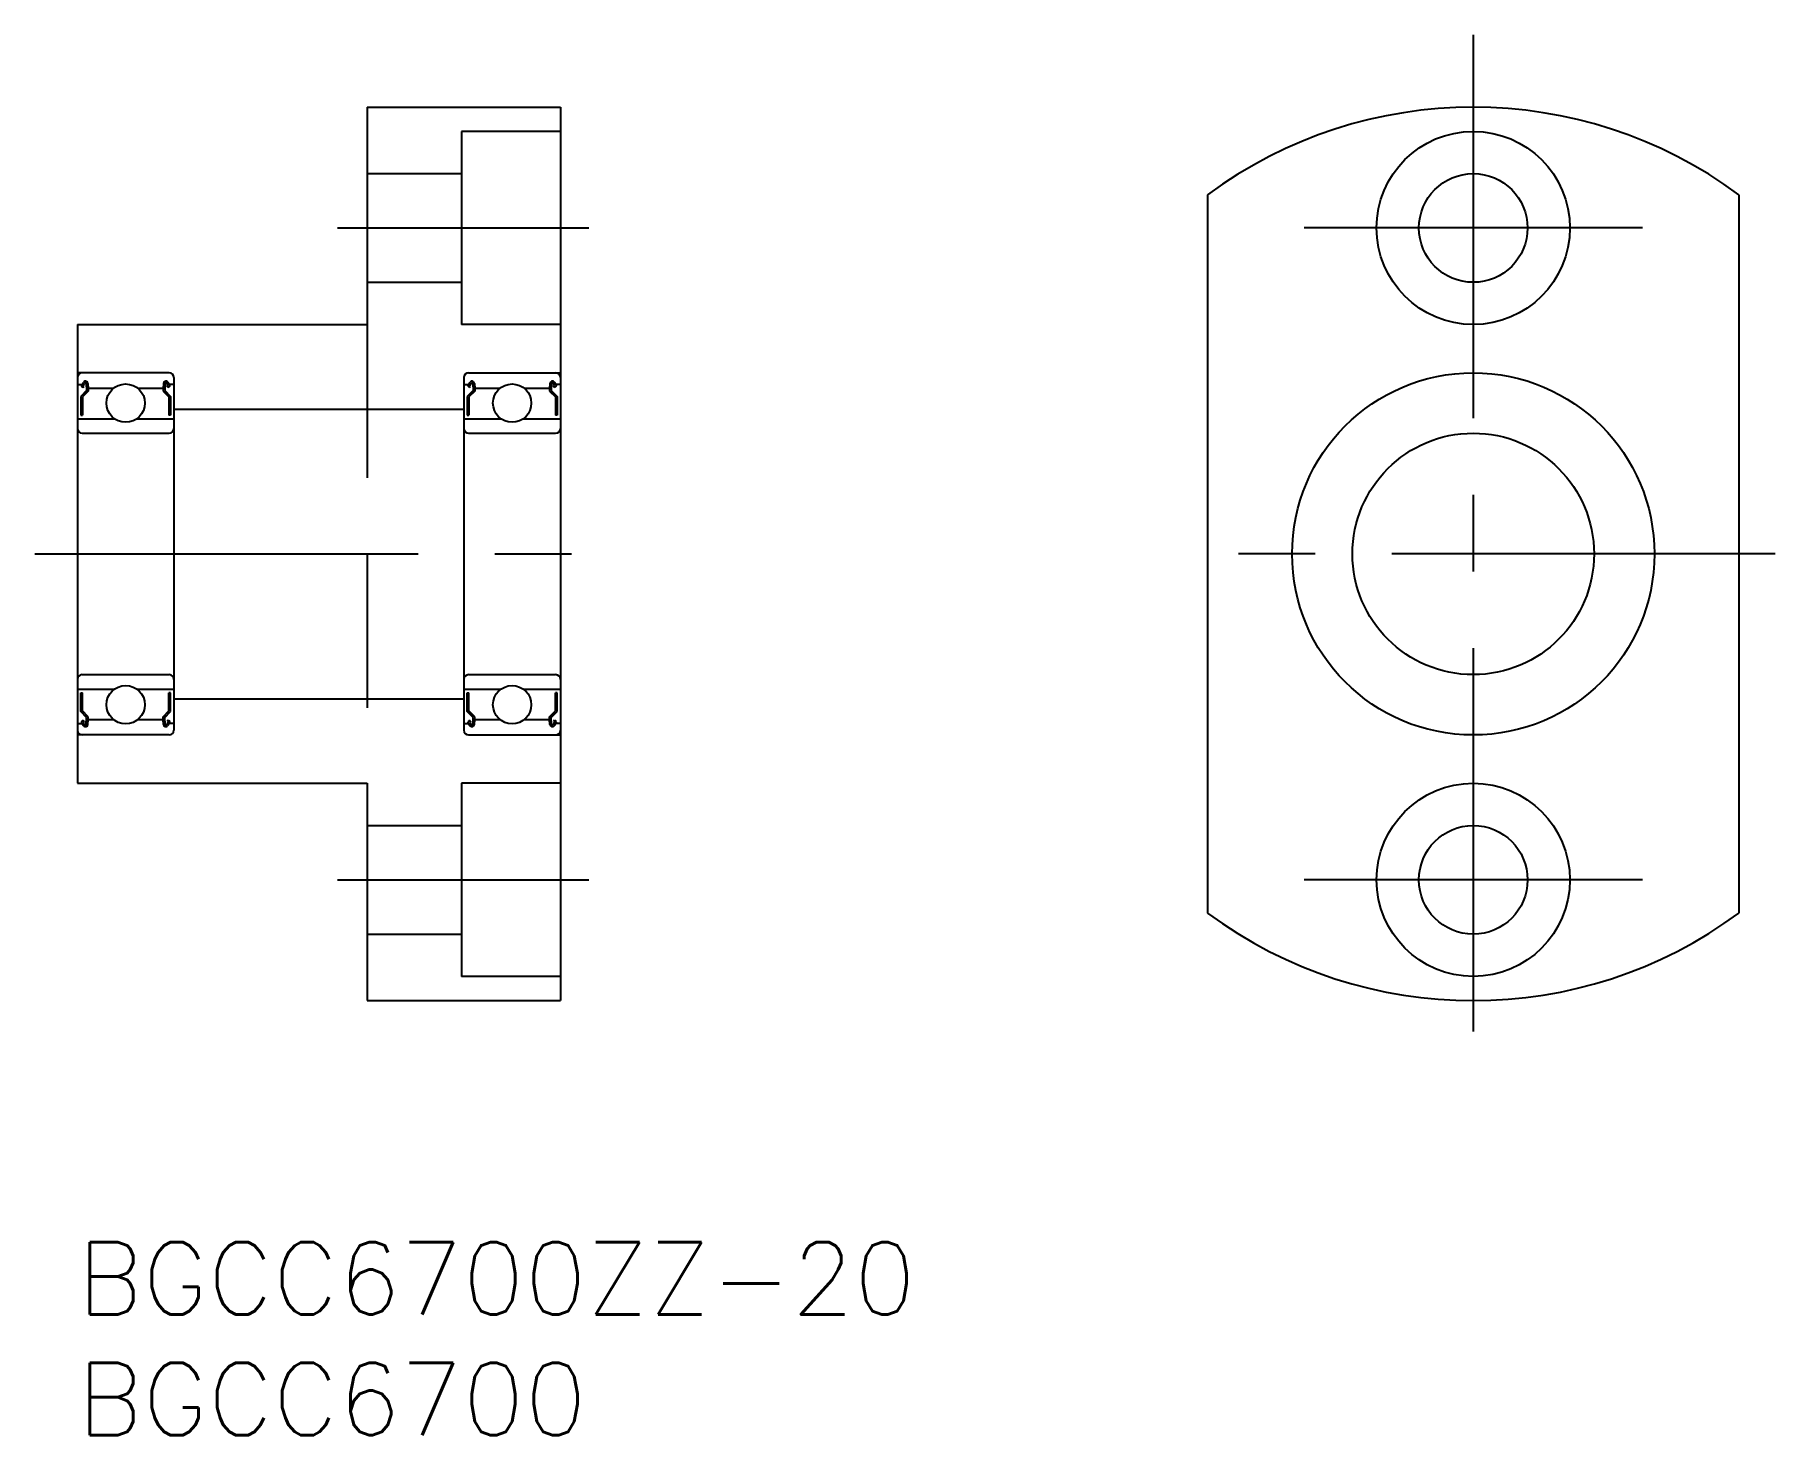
# Model space of a CAD drawing. Extents: x -1.8 to 70.3, y -8 to 50.
import ezdxf

# ---------------------------------------------------------------- set-up
doc = ezdxf.new("R2010")
doc.units = 0
doc.header["$LTSCALE"] = 0.5
doc.linetypes.add('CENTER', pattern=[50.8, 31.75, -6.35, 6.35, -6.35])
doc.linetypes.add('DASHED', pattern=[19.05, 12.7, -6.35])
for name, color, linetype in [('MSM_CENTER', 1, 'CENTER'), ('MSM_CONTINUOUS', 7, 'CONTINUOUS'), ('MSM_DASHED', 4, 'DASHED'), ('MSM_PART_NUMBER', 7, 'CONTINUOUS')]:
    doc.layers.add(name, color=color, linetype=linetype)
doc.styles.get("Standard").update_dxf_attribs({"font": 'txt.shx', "height": 3, "bigfont": 'bigfont.shx'})

msp = doc.modelspace()

# ---------------------------------------------------------------- linework, layer by layer
at = {"layer": 'MSM_CENTER'}
for p, q in [((57.791, 50), (57.791, 7)), ((10.771, 42), (21.176, 42)), ((64.791, 42), (50.791, 42)), ((-1.762, 28.5), (21.238, 28.5)), ((70.291, 28.5), (45.291, 28.5)), ((10.771, 15), (21.176, 15)), ((64.791, 15), (50.791, 15))]:
    msp.add_line(p, q, dxfattribs=at)
at = {"layer": 'MSM_CONTINUOUS'}
for p, q in [((12, 47), (20, 47)), ((12, 47), (12, 38)), ((20, 47), (20, 10)), ((20, 46), (15.9, 46)), ((15.9, 46), (15.9, 38)), ((12, 44.25), (15.9, 44.25)), ((46.791, 43.374), (46.791, 13.626)), ((68.791, 43.374), (68.791, 13.626)), ((12, 39.75), (15.9, 39.75)), ((0, 38), (12, 38)), ((0, 38), (0, 19)), ((20, 38), (15.9, 38)), ((3.8, 36), (0, 36)), ((0, 35.52), (0.182, 35.52)), ((0.033, 35.52), (0.182, 35.52)), ((0.182, 35.52), (0.264, 35.617)), ((0.24, 35.386), (0.19, 35.428)), ((0.232, 35.478), (0.314, 35.575)), ((0.282, 35.436), (0.232, 35.478)), ((0.24, 35.386), (0.282, 35.436)), ((0.371, 35.556), (0.385, 35.27)), ((0.436, 35.563), (0.453, 35.36)), ((0.45, 35.396), (0.45, 35.243)), ((0.453, 35.36), (1.498, 35.36)), ((2.502, 35.36), (3.547, 35.36)), ((3.564, 35.563), (3.547, 35.36)), ((3.55, 35.396), (3.55, 35.243)), ((3.629, 35.556), (3.615, 35.27)), ((3.768, 35.478), (3.686, 35.575)), ((3.718, 35.436), (3.768, 35.478)), ((3.76, 35.386), (3.718, 35.436)), ((3.818, 35.52), (3.736, 35.617)), ((3.76, 35.386), (3.81, 35.428)), ((3.967, 35.52), (3.818, 35.52)), ((4, 35.52), (3.818, 35.52)), ((4, 35.8), (4, 21.2)), ((16, 35.8), (16, 21.2)), ((16, 35.52), (16.182, 35.52)), ((16.033, 35.52), (16.182, 35.52)), ((16.182, 35.52), (16.264, 35.617)), ((16.24, 35.386), (16.19, 35.428)), ((16.2, 36), (20, 36)), ((16.232, 35.478), (16.314, 35.575)), ((16.282, 35.436), (16.232, 35.478)), ((16.24, 35.386), (16.282, 35.436)), ((16.371, 35.556), (16.385, 35.27)), ((16.436, 35.563), (16.453, 35.36)), ((16.45, 35.396), (16.45, 35.243)), ((16.453, 35.36), (17.498, 35.36)), ((18.502, 35.36), (19.547, 35.36)), ((19.564, 35.563), (19.547, 35.36)), ((19.55, 35.396), (19.55, 35.243)), ((19.629, 35.556), (19.615, 35.27)), ((19.768, 35.478), (19.686, 35.575)), ((19.718, 35.436), (19.768, 35.478)), ((19.76, 35.386), (19.718, 35.436)), ((19.818, 35.52), (19.736, 35.617)), ((19.76, 35.386), (19.81, 35.428)), ((19.967, 35.52), (19.818, 35.52)), ((20, 35.52), (19.818, 35.52)), ((0.385, 35.27), (0.141, 35.026)), ((0.141, 35.026), (0.141, 34.25)), ((0.45, 35.243), (0.206, 34.999)), ((0.206, 34.999), (0.206, 34.25)), ((3.55, 35.243), (3.794, 34.999)), ((3.615, 35.27), (3.859, 35.026)), ((3.794, 34.999), (3.794, 34.25)), ((3.859, 35.026), (3.859, 34.25)), ((16.385, 35.27), (16.141, 35.026)), ((16.141, 35.026), (16.141, 34.25)), ((16.45, 35.243), (16.206, 34.999)), ((16.206, 34.999), (16.206, 34.25)), ((19.55, 35.243), (19.794, 34.999)), ((19.615, 35.27), (19.859, 35.026)), ((19.794, 34.999), (19.794, 34.25)), ((19.859, 35.026), (19.859, 34.25)), ((0, 34.1), (1.537, 34.1)), ((0.141, 34.25), (0.206, 34.25)), ((2.463, 34.1), (4, 34.1)), ((3.859, 34.25), (3.794, 34.25)), ((4, 34.5), (16, 34.5)), ((16, 34.1), (17.537, 34.1)), ((16.141, 34.25), (16.206, 34.25)), ((18.463, 34.1), (20, 34.1)), ((19.859, 34.25), (19.794, 34.25)), ((0.2, 33.5), (3.8, 33.5)), ((16.2, 33.5), (19.8, 33.5)), ((0.2, 23.5), (3.8, 23.5)), ((16.2, 23.5), (19.8, 23.5)), ((0, 22.9), (1.537, 22.9)), ((0.141, 22.75), (0.206, 22.75)), ((0.141, 21.974), (0.141, 22.75)), ((0.206, 22.001), (0.206, 22.75)), ((2.463, 22.9), (4, 22.9)), ((3.794, 22.001), (3.794, 22.75)), ((3.859, 22.75), (3.794, 22.75)), ((3.859, 21.974), (3.859, 22.75)), ((4, 22.5), (16, 22.5)), ((16, 22.9), (17.537, 22.9)), ((16.141, 22.75), (16.206, 22.75)), ((16.141, 21.974), (16.141, 22.75)), ((16.206, 22.001), (16.206, 22.75)), ((18.463, 22.9), (20, 22.9)), ((19.794, 22.001), (19.794, 22.75)), ((19.859, 22.75), (19.794, 22.75)), ((19.859, 21.974), (19.859, 22.75)), ((0.385, 21.73), (0.141, 21.974)), ((0.45, 21.757), (0.206, 22.001)), ((0.371, 21.444), (0.385, 21.73)), ((0.436, 21.437), (0.453, 21.64)), ((0.45, 21.604), (0.45, 21.757)), ((0.453, 21.64), (1.498, 21.64)), ((2.502, 21.64), (3.547, 21.64)), ((3.564, 21.437), (3.547, 21.64)), ((3.55, 21.757), (3.794, 22.001)), ((3.55, 21.604), (3.55, 21.757)), ((3.615, 21.73), (3.859, 21.974)), ((3.629, 21.444), (3.615, 21.73)), ((16.385, 21.73), (16.141, 21.974)), ((16.45, 21.757), (16.206, 22.001)), ((16.371, 21.444), (16.385, 21.73)), ((16.436, 21.437), (16.453, 21.64)), ((16.45, 21.604), (16.45, 21.757)), ((16.453, 21.64), (17.498, 21.64)), ((18.502, 21.64), (19.547, 21.64)), ((19.564, 21.437), (19.547, 21.64)), ((19.55, 21.757), (19.794, 22.001)), ((19.55, 21.604), (19.55, 21.757)), ((19.615, 21.73), (19.859, 21.974)), ((19.629, 21.444), (19.615, 21.73)), ((0, 21.48), (0.182, 21.48)), ((3.8, 21), (0, 21)), ((0.033, 21.48), (0.182, 21.48)), ((0.182, 21.48), (0.264, 21.383)), ((0.24, 21.614), (0.19, 21.572)), ((0.282, 21.564), (0.232, 21.522)), ((0.232, 21.522), (0.314, 21.425)), ((0.24, 21.614), (0.282, 21.564)), ((3.768, 21.522), (3.686, 21.425)), ((3.76, 21.614), (3.718, 21.564)), ((3.718, 21.564), (3.768, 21.522)), ((3.818, 21.48), (3.736, 21.383)), ((3.76, 21.614), (3.81, 21.572)), ((4, 21.48), (3.818, 21.48)), ((3.967, 21.48), (3.818, 21.48)), ((16, 21.48), (16.182, 21.48)), ((16.033, 21.48), (16.182, 21.48)), ((16.182, 21.48), (16.264, 21.383)), ((16.24, 21.614), (16.19, 21.572)), ((16.2, 21), (20, 21)), ((16.282, 21.564), (16.232, 21.522)), ((16.232, 21.522), (16.314, 21.425)), ((16.24, 21.614), (16.282, 21.564)), ((19.768, 21.522), (19.686, 21.425)), ((19.76, 21.614), (19.718, 21.564)), ((19.718, 21.564), (19.768, 21.522)), ((19.818, 21.48), (19.736, 21.383)), ((19.76, 21.614), (19.81, 21.572)), ((20, 21.48), (19.818, 21.48)), ((19.967, 21.48), (19.818, 21.48)), ((0, 19), (12, 19)), ((12, 19), (12, 10)), ((15.9, 19), (15.9, 11)), ((20, 19), (15.9, 19)), ((12, 17.25), (15.9, 17.25)), ((12, 12.75), (15.9, 12.75)), ((20, 11), (15.9, 11)), ((12, 10), (20, 10))]:
    msp.add_line(p, q, dxfattribs=at)
for centre, radius in [((57.791, 42), 4), ((57.791, 42), 2.25), ((2, 34.745), 0.794), ((18, 34.745), 0.794), ((57.791, 28.5), 7.5), ((57.791, 28.5), 5), ((2, 22.255), 0.794), ((18, 22.255), 0.794), ((57.791, 15), 4), ((57.791, 15), 2.25)]:
    msp.add_circle(centre, radius, dxfattribs=at)
for centre, radius, start, end in [((57.791, 28.5), 18.5, 53.51626, 126.48374), ((0.2, 35.8), 0.2, 90, 180), ((0.232, 35.478), 0.0651, 140.00022, 230.08482), ((0.338, 35.554), 0.0977, 4.99676, 140.00022), ((0.339, 35.554), 0.0326, 2.81982, 140.00331), ((3.662, 35.554), 0.0977, 39.99978, 175.00324), ((3.661, 35.554), 0.0326, 39.99669, 177.18018), ((3.8, 35.8), 0.2, 0, 90), ((3.768, 35.478), 0.0651, 309.91518, 39.99978), ((16.2, 35.8), 0.2, 90, 180), ((16.232, 35.478), 0.0651, 140.00022, 230.08482), ((16.338, 35.554), 0.0977, 4.99676, 140.00022), ((16.339, 35.554), 0.0326, 2.81982, 140.00331), ((19.662, 35.554), 0.0977, 39.99978, 175.00324), ((19.661, 35.554), 0.0326, 39.99669, 177.18018), ((19.8, 35.8), 0.2, 0, 90), ((19.768, 35.478), 0.0651, 309.91518, 39.99978), ((0.2, 33.7), 0.2, 180, 270), ((3.8, 33.7), 0.2, 270, 0), ((16.2, 33.7), 0.2, 180, 270), ((19.8, 33.7), 0.2, 270, 0), ((0.2, 23.3), 0.2, 90, 180), ((3.8, 23.3), 0.2, 0, 90), ((16.2, 23.3), 0.2, 90, 180), ((19.8, 23.3), 0.2, 0, 90), ((0.2, 21.2), 0.2, 180, 270), ((0.232, 21.522), 0.0651, 129.91518, 219.99978), ((0.338, 21.446), 0.0977, 219.99978, 355.00324), ((0.339, 21.446), 0.0326, 219.99669, 357.18018), ((3.662, 21.446), 0.0977, 184.99676, 320.00022), ((3.661, 21.446), 0.0326, 182.81982, 320.00331), ((3.8, 21.2), 0.2, 270, 0), ((3.768, 21.522), 0.0651, 320.00022, 50.08482), ((16.2, 21.2), 0.2, 180, 270), ((16.232, 21.522), 0.0651, 129.91518, 219.99978), ((16.338, 21.446), 0.0977, 219.99978, 355.00324), ((16.339, 21.446), 0.0326, 219.99669, 357.18018), ((19.662, 21.446), 0.0977, 184.99676, 320.00022), ((19.661, 21.446), 0.0326, 182.81982, 320.00331), ((19.8, 21.2), 0.2, 270, 0), ((19.768, 21.522), 0.0651, 320.00022, 50.08482), ((57.791, 28.5), 18.5, 233.51626, 306.48374)]:
    msp.add_arc(centre, radius, start, end, dxfattribs=at)
at = {"layer": 'MSM_DASHED'}
msp.add_line((12, 38), (12, 19), dxfattribs=at)

# ---------------------------------------------------------------- texts
at = {"layer": 'MSM_PART_NUMBER'}
for s, p in [('BGCC6700ZZ-20', (0, -3)), ('BGCC6700', (0, -8))]:
    msp.add_text(s, height=3, dxfattribs=at).set_placement(p)

doc.saveas('drawing.dxf')
